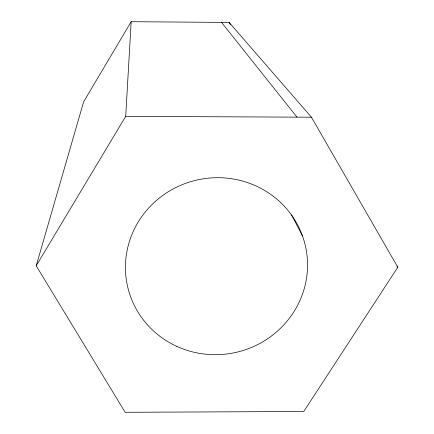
<?xml version="1.0" encoding="UTF-8"?>
<svg xmlns="http://www.w3.org/2000/svg" width="434" height="434" viewBox="0 0 434 434"><rect width="100%" height="100%" fill="white"/><g stroke="black" fill="none" stroke-linecap="round" stroke-linejoin="round"><path stroke-width="0.65" d="M36.201 265.792L125.708 116.355L131.166 21.7L229.152 22.438L311.433 117.207L397.799 267.23L303.751 411.497L125.155 412.3L36.201 265.792L83.637 101.816L131.166 21.7M125.708 116.355L311.433 117.207M221.519 22.378L296.997 117.142M396.991 266.145L397.799 267.23M229.152 22.438L230.508 24.771M291.615 214.966L302.498 236.004M176.806 346.381A91.2 88.373 -12.8 0 0 307.305 258.561A91.2 88.373 -12.8 0 0 165.349 193.645A91.2 88.373 -12.8 0 0 176.806 346.381"/></g></svg>
